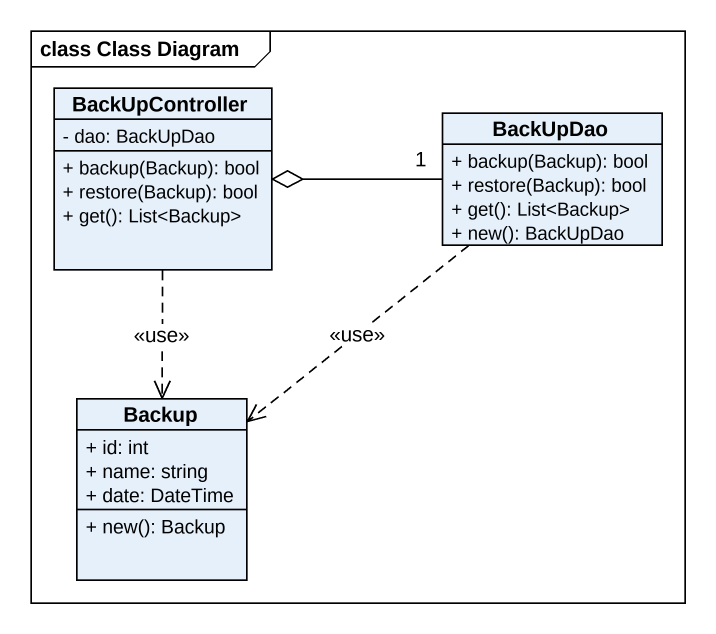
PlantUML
@startuml
mainframe class Class Diagram
hide circle
hide empty members
skinparam classAttributeIconSize 0
class BackUpController {
  - dao: BackUpDao
  + backup(Backup): bool
  + restore(Backup): bool
  + get(): List<Backup>
}
class BackUpDao {
  + backup(Backup): bool
  + restore(Backup): bool
  + get(): List<Backup>
  + new(): BackUpDao
}
class Backup {
  + id: int
  + name: string
  + date: DateTime
  + new(): Backup
}
BackUpController ..> Backup : <<use>>
BackUpDao "1" -left-o BackUpController
BackUpDao ..> Backup : <<use>>
@enduml
